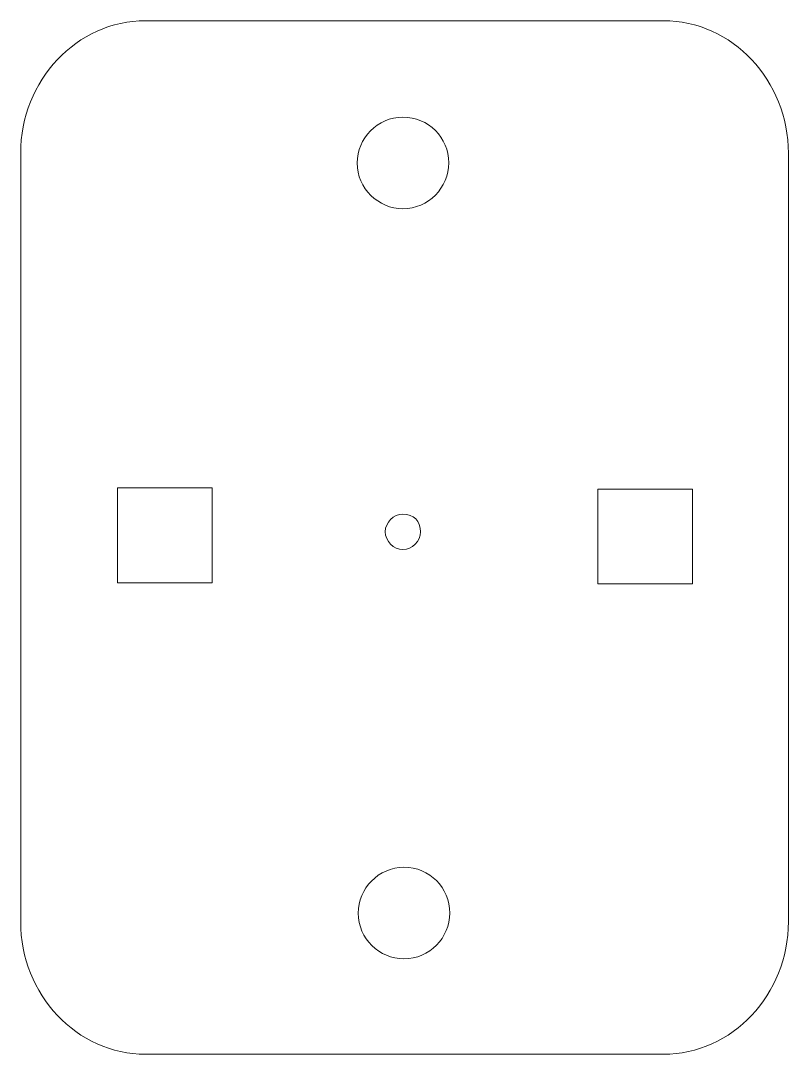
# Model space of a CAD drawing. Header units: millimetres. Extents: x 92.1 to 118.1, y 131.2 to 166.2.
import ezdxf

# ---------------------------------------------------------------- set-up
doc = ezdxf.new("R2010")
doc.units = ezdxf.units.MM
doc.header["$MEASUREMENT"] = 0
doc.layers.add('Layer 1', color=7, linetype='Continuous')

# ---------------------------------------------------------------- blocks, each defined once
blk = doc.blocks.new('block 2')
at = {"layer": 'Layer 1', "lineweight": 0}
blk.add_open_spline([(106.625, 161.378), (106.625, 160.549), (105.94, 159.828), (105.075, 159.828), (104.246, 159.828), (103.525, 160.513), (103.525, 161.378), (103.525, 162.207), (104.21, 162.929), (105.075, 162.929), (105.94, 162.929), (106.625, 162.243), (106.625, 161.378)], degree=3, knots=[0, 0, 0, 0, 1, 1, 1, 2, 2, 2, 3, 3, 3, 4, 4, 4, 4], dxfattribs=at)
blk = doc.blocks.new('block 3')
at = {"layer": 'Layer 1', "lineweight": 0}
blk.add_open_spline([(106.66, 135.978), (106.66, 135.149), (105.976, 134.428), (105.11, 134.428), (104.281, 134.428), (103.56, 135.113), (103.56, 135.978), (103.56, 136.807), (104.245, 137.529), (105.11, 137.529), (105.976, 137.529), (106.66, 136.843), (106.66, 135.978)], degree=3, knots=[0, 0, 0, 0, 1, 1, 1, 2, 2, 2, 3, 3, 3, 4, 4, 4, 4], dxfattribs=at)
blk = doc.blocks.new('block 4')
at = {"layer": 'Layer 1', "lineweight": 0}
blk.add_lwpolyline([(95.409, 150.372), (98.619, 150.372), (98.619, 147.161), (95.409, 147.161), (95.409, 150.372)], dxfattribs=at)
blk = doc.blocks.new('block 5')
at = {"layer": 'Layer 1', "lineweight": 0}
blk.add_lwpolyline([(111.672, 150.336), (114.882, 150.336), (114.882, 147.126), (111.672, 147.126), (111.672, 150.336)], dxfattribs=at)
blk = doc.blocks.new('block 6')
at = {"layer": 'Layer 1', "lineweight": 0}
blk.add_open_spline([(105.674, 148.89), (105.674, 148.572), (105.392, 148.29), (105.075, 148.29), (104.757, 148.29), (104.475, 148.572), (104.475, 148.89), (104.475, 149.207), (104.757, 149.49), (105.075, 149.49), (105.427, 149.49), (105.674, 149.243), (105.674, 148.89)], degree=3, knots=[0, 0, 0, 0, 1, 1, 1, 2, 2, 2, 3, 3, 3, 4, 4, 4, 4], dxfattribs=at)
blk = doc.blocks.new('block 7')
at = {"layer": 'Layer 1', "lineweight": 0}
blk.add_open_spline([(113.894, 131.196), (113.894, 131.196), (96.361, 131.196), (96.361, 131.196), (94.033, 131.196), (92.128, 133.217), (92.128, 135.688), (92.128, 135.688), (92.128, 161.704), (92.128, 161.704), (92.128, 164.174), (94.033, 166.196), (96.361, 166.196), (96.361, 166.196), (113.894, 166.196), (113.894, 166.196), (116.223, 166.196), (118.128, 164.174), (118.128, 161.704), (118.128, 161.704), (118.128, 135.688), (118.128, 135.688), (118.128, 133.217), (116.223, 131.196), (113.894, 131.196)], degree=3, knots=[0, 0, 0, 0, 1, 1, 1, 2, 2, 2, 3, 3, 3, 4, 4, 4, 5, 5, 5, 6, 6, 6, 7, 7, 7, 8, 8, 8, 8], dxfattribs=at)

msp = doc.modelspace()

# ---------------------------------------------------------------- block references
at = {"layer": 'Layer 1'}
for name in ['block 7', 'block 2', 'block 4', 'block 5', 'block 6', 'block 3']:
    msp.add_blockref(name, (0, 0), dxfattribs=at)

doc.saveas('drawing.dxf')
